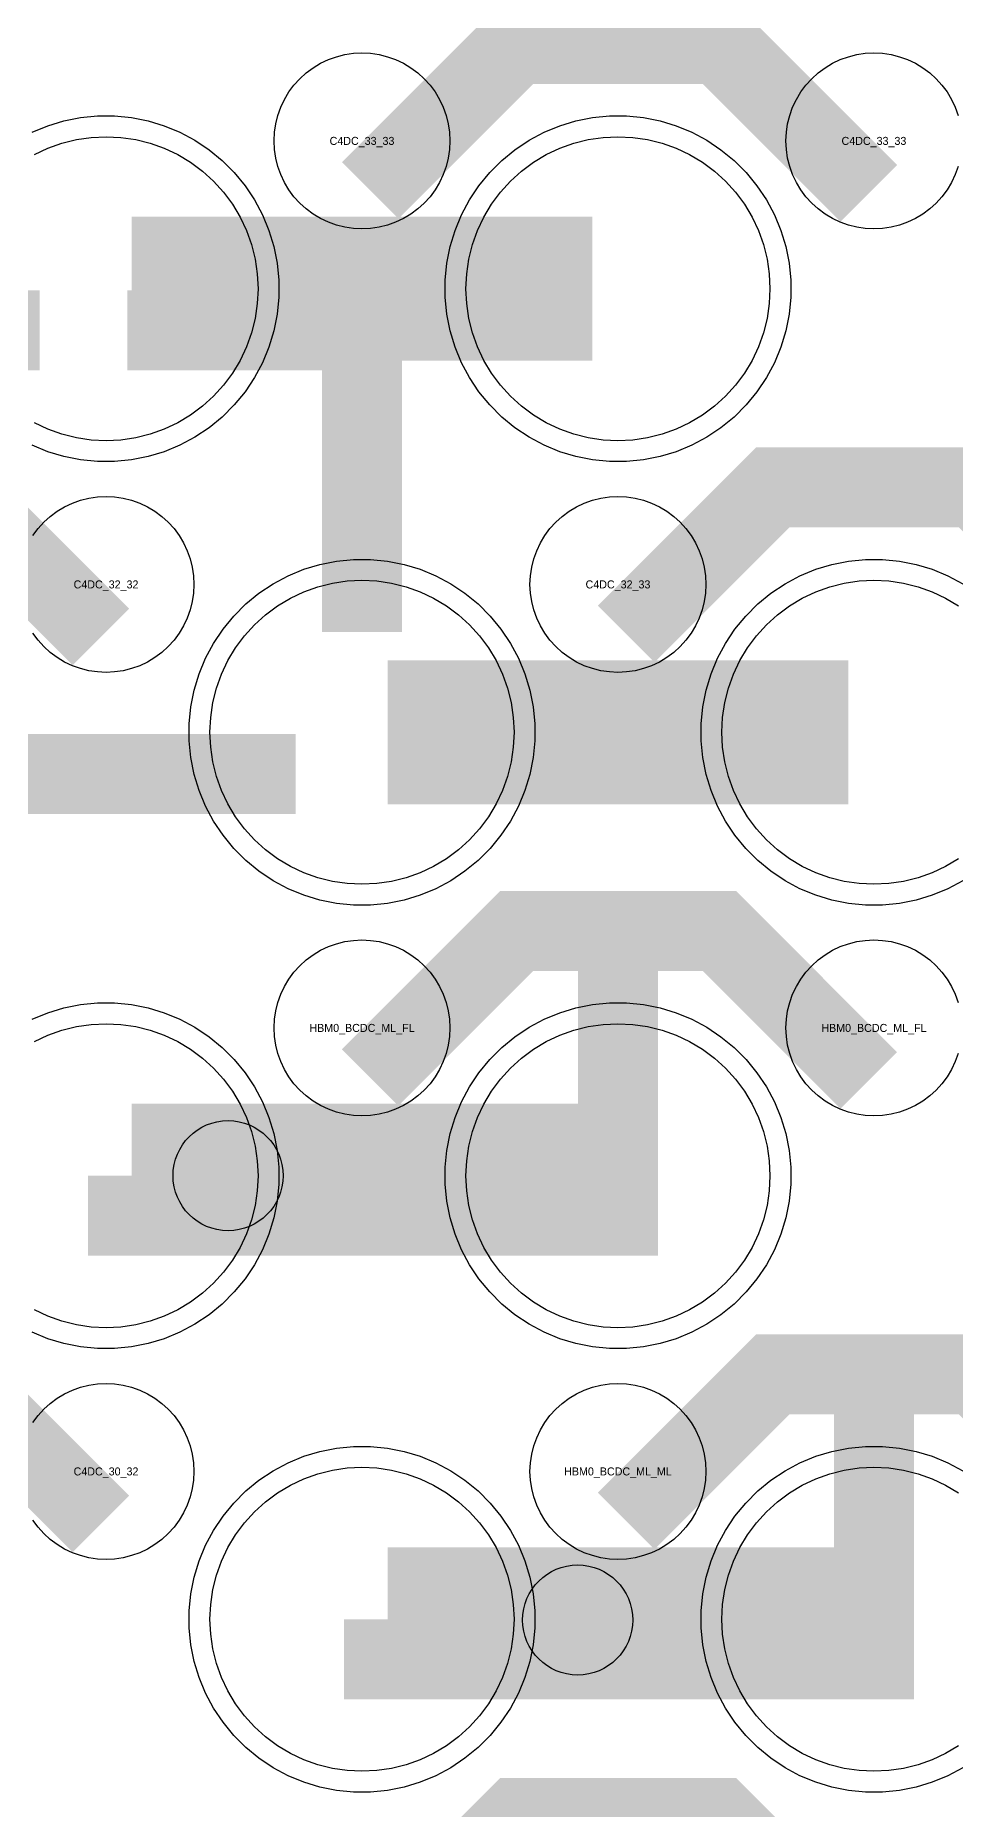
# Model space of a CAD drawing. Extents: x -11880 to 11880, y -14992 to 14992.
# Drawn here: x -1542 to -1254, y -10742 to -10188 of the extents above; entities that cross this region are included whole.
import ezdxf
from ezdxf.enums import TextEntityAlignment as Align

# ---------------------------------------------------------------- set-up
doc = ezdxf.new("R2010")
doc.units = 0
doc.header["$MEASUREMENT"] = 0
for name, color, linetype in [('GDS_775_DT_237', 138, 'CONTINUOUS'), ('RDL1_FS', 34, 'CONTINUOUS'), ('RDL_BS', 160, 'CONTINUOUS')]:
    doc.layers.add(name, color=color, linetype=linetype)

msp = doc.modelspace()

# ---------------------------------------------------------------- linework, layer by layer
at = {"layer": 'RDL1_FS'}
for points in [[(-1542.395, -10225.05), (-1538.181, -10223.058), (-1533.791, -10221.486), (-1529.268, -10220.354), (-1524.657, -10219.67), (-1520, -10219.441), (-1515.343, -10219.67), (-1510.732, -10220.354), (-1506.209, -10221.486), (-1501.819, -10223.058), (-1497.605, -10225.05), (-1493.605, -10227.448), (-1489.86, -10230.226), (-1486.406, -10233.356), (-1483.276, -10236.81), (-1480.498, -10240.555), (-1478.1, -10244.555), (-1476.108, -10248.769), (-1474.536, -10253.159), (-1473.404, -10257.682), (-1472.72, -10262.293), (-1472.491, -10266.95), (-1472.72, -10271.607), (-1473.404, -10276.218), (-1474.536, -10280.741), (-1476.108, -10285.131), (-1478.1, -10289.345), (-1480.498, -10293.345), (-1483.276, -10297.09), (-1486.406, -10300.544), (-1489.86, -10303.674), (-1493.605, -10306.452), (-1497.605, -10308.85), (-1501.819, -10310.842), (-1506.209, -10312.414), (-1510.732, -10313.546), (-1515.343, -10314.23), (-1520, -10314.459), (-1524.657, -10314.23), (-1529.268, -10313.546), (-1533.791, -10312.414), (-1538.181, -10310.842), (-1542.395, -10308.85)], [(-1253.605, -10445.017), (-1257.605, -10447.415), (-1261.819, -10449.407), (-1266.209, -10450.979), (-1270.732, -10452.111), (-1275.343, -10452.795), (-1280, -10453.024), (-1284.657, -10452.795), (-1289.268, -10452.111), (-1293.791, -10450.979), (-1298.181, -10449.407), (-1302.395, -10447.415), (-1306.395, -10445.017), (-1310.14, -10442.239), (-1313.594, -10439.109), (-1316.724, -10435.655), (-1319.502, -10431.91), (-1321.9, -10427.91), (-1323.892, -10423.696), (-1325.464, -10419.306), (-1326.596, -10414.783), (-1327.28, -10410.172), (-1327.509, -10405.515), (-1327.28, -10400.858), (-1326.596, -10396.247), (-1325.464, -10391.724), (-1323.892, -10387.334), (-1321.9, -10383.12), (-1319.502, -10379.12), (-1316.724, -10375.375), (-1313.594, -10371.921), (-1310.14, -10368.791), (-1306.395, -10366.013), (-1302.395, -10363.615), (-1298.181, -10361.623), (-1293.791, -10360.051), (-1289.268, -10358.919), (-1284.657, -10358.235), (-1280, -10358.006), (-1275.343, -10358.235), (-1270.732, -10358.919), (-1266.209, -10360.051), (-1261.819, -10361.623), (-1257.605, -10363.615), (-1253.605, -10366.013)], [(-1542.395, -10502.18), (-1538.181, -10500.188), (-1533.791, -10498.616), (-1529.268, -10497.484), (-1524.657, -10496.8), (-1520, -10496.571), (-1515.343, -10496.8), (-1510.732, -10497.484), (-1506.209, -10498.616), (-1501.819, -10500.188), (-1497.605, -10502.18), (-1493.605, -10504.578), (-1489.86, -10507.356), (-1486.406, -10510.486), (-1483.276, -10513.94), (-1480.498, -10517.685), (-1478.1, -10521.685), (-1476.108, -10525.899), (-1474.536, -10530.289), (-1473.404, -10534.812), (-1472.72, -10539.423), (-1472.491, -10544.08), (-1472.72, -10548.737), (-1473.404, -10553.348), (-1474.536, -10557.871), (-1476.108, -10562.261), (-1478.1, -10566.475), (-1480.498, -10570.475), (-1483.276, -10574.22), (-1486.406, -10577.674), (-1489.86, -10580.804), (-1493.605, -10583.582), (-1497.605, -10585.98), (-1501.819, -10587.972), (-1506.209, -10589.544), (-1510.732, -10590.676), (-1515.343, -10591.36), (-1520, -10591.589), (-1524.657, -10591.36), (-1529.268, -10590.676), (-1533.791, -10589.544), (-1538.181, -10587.972), (-1542.395, -10585.98)], [(-1253.605, -10722.142), (-1257.605, -10724.54), (-1261.819, -10726.532), (-1266.209, -10728.104), (-1270.732, -10729.236), (-1275.343, -10729.92), (-1280, -10730.149), (-1284.657, -10729.92), (-1289.268, -10729.236), (-1293.791, -10728.104), (-1298.181, -10726.532), (-1302.395, -10724.54), (-1306.395, -10722.142), (-1310.14, -10719.364), (-1313.594, -10716.234), (-1316.724, -10712.78), (-1319.502, -10709.035), (-1321.9, -10705.035), (-1323.892, -10700.821), (-1325.464, -10696.431), (-1326.596, -10691.908), (-1327.28, -10687.297), (-1327.509, -10682.64), (-1327.28, -10677.983), (-1326.596, -10673.372), (-1325.464, -10668.849), (-1323.892, -10664.459), (-1321.9, -10660.245), (-1319.502, -10656.245), (-1316.724, -10652.5), (-1313.594, -10649.046), (-1310.14, -10645.916), (-1306.395, -10643.138), (-1302.395, -10640.74), (-1298.181, -10638.748), (-1293.791, -10637.176), (-1289.268, -10636.044), (-1284.657, -10635.36), (-1280, -10635.131), (-1275.343, -10635.36), (-1270.732, -10636.044), (-1266.209, -10637.176), (-1261.819, -10638.748), (-1257.605, -10640.74), (-1253.605, -10643.138)]]:
    msp.add_lwpolyline(points, dxfattribs=at)
for points in [[(-1360, -10314.459), (-1364.657, -10314.23), (-1369.268, -10313.546), (-1373.791, -10312.414), (-1378.181, -10310.842), (-1382.395, -10308.85), (-1386.395, -10306.452), (-1390.14, -10303.674), (-1393.594, -10300.544), (-1396.724, -10297.09), (-1399.502, -10293.345), (-1401.9, -10289.345), (-1403.892, -10285.131), (-1405.464, -10280.741), (-1406.596, -10276.218), (-1407.28, -10271.607), (-1407.509, -10266.95), (-1407.28, -10262.293), (-1406.596, -10257.682), (-1405.464, -10253.159), (-1403.892, -10248.769), (-1401.9, -10244.555), (-1399.502, -10240.555), (-1396.724, -10236.81), (-1393.594, -10233.356), (-1390.14, -10230.226), (-1386.395, -10227.448), (-1382.395, -10225.05), (-1378.181, -10223.058), (-1373.791, -10221.486), (-1369.268, -10220.354), (-1364.657, -10219.67), (-1360, -10219.441), (-1355.343, -10219.67), (-1350.732, -10220.354), (-1346.209, -10221.486), (-1341.819, -10223.058), (-1337.605, -10225.05), (-1333.605, -10227.448), (-1329.86, -10230.226), (-1326.406, -10233.356), (-1323.276, -10236.81), (-1320.498, -10240.555), (-1318.1, -10244.555), (-1316.108, -10248.769), (-1314.536, -10253.159), (-1313.404, -10257.682), (-1312.72, -10262.293), (-1312.491, -10266.95), (-1312.72, -10271.607), (-1313.404, -10276.218), (-1314.536, -10280.741), (-1316.108, -10285.131), (-1318.1, -10289.345), (-1320.498, -10293.345), (-1323.276, -10297.09), (-1326.406, -10300.544), (-1329.86, -10303.674), (-1333.605, -10306.452), (-1337.605, -10308.85), (-1341.819, -10310.842), (-1346.209, -10312.414), (-1350.732, -10313.546), (-1355.343, -10314.23)], [(-1440, -10453.024), (-1444.657, -10452.795), (-1449.268, -10452.111), (-1453.791, -10450.979), (-1458.181, -10449.407), (-1462.395, -10447.415), (-1466.395, -10445.017), (-1470.14, -10442.239), (-1473.594, -10439.109), (-1476.724, -10435.655), (-1479.502, -10431.91), (-1481.9, -10427.91), (-1483.892, -10423.696), (-1485.464, -10419.306), (-1486.596, -10414.783), (-1487.28, -10410.172), (-1487.509, -10405.515), (-1487.28, -10400.858), (-1486.596, -10396.247), (-1485.464, -10391.724), (-1483.892, -10387.334), (-1481.9, -10383.12), (-1479.502, -10379.12), (-1476.724, -10375.375), (-1473.594, -10371.921), (-1470.14, -10368.791), (-1466.395, -10366.013), (-1462.395, -10363.615), (-1458.181, -10361.623), (-1453.791, -10360.051), (-1449.268, -10358.919), (-1444.657, -10358.235), (-1440, -10358.006), (-1435.343, -10358.235), (-1430.732, -10358.919), (-1426.209, -10360.051), (-1421.819, -10361.623), (-1417.605, -10363.615), (-1413.605, -10366.013), (-1409.86, -10368.791), (-1406.406, -10371.921), (-1403.276, -10375.375), (-1400.498, -10379.12), (-1398.1, -10383.12), (-1396.108, -10387.334), (-1394.536, -10391.724), (-1393.404, -10396.247), (-1392.72, -10400.858), (-1392.491, -10405.515), (-1392.72, -10410.172), (-1393.404, -10414.783), (-1394.536, -10419.306), (-1396.108, -10423.696), (-1398.1, -10427.91), (-1400.498, -10431.91), (-1403.276, -10435.655), (-1406.406, -10439.109), (-1409.86, -10442.239), (-1413.605, -10445.017), (-1417.605, -10447.415), (-1421.819, -10449.407), (-1426.209, -10450.979), (-1430.732, -10452.111), (-1435.343, -10452.795)], [(-1360, -10591.589), (-1364.657, -10591.36), (-1369.268, -10590.676), (-1373.791, -10589.544), (-1378.181, -10587.972), (-1382.395, -10585.98), (-1386.395, -10583.582), (-1390.14, -10580.804), (-1393.594, -10577.674), (-1396.724, -10574.22), (-1399.502, -10570.475), (-1401.9, -10566.475), (-1403.892, -10562.261), (-1405.464, -10557.871), (-1406.596, -10553.348), (-1407.28, -10548.737), (-1407.509, -10544.08), (-1407.28, -10539.423), (-1406.596, -10534.812), (-1405.464, -10530.289), (-1403.892, -10525.899), (-1401.9, -10521.685), (-1399.502, -10517.685), (-1396.724, -10513.94), (-1393.594, -10510.486), (-1390.14, -10507.356), (-1386.395, -10504.578), (-1382.395, -10502.18), (-1378.181, -10500.188), (-1373.791, -10498.616), (-1369.268, -10497.484), (-1364.657, -10496.8), (-1360, -10496.571), (-1355.343, -10496.8), (-1350.732, -10497.484), (-1346.209, -10498.616), (-1341.819, -10500.188), (-1337.605, -10502.18), (-1333.605, -10504.578), (-1329.86, -10507.356), (-1326.406, -10510.486), (-1323.276, -10513.94), (-1320.498, -10517.685), (-1318.1, -10521.685), (-1316.108, -10525.899), (-1314.536, -10530.289), (-1313.404, -10534.812), (-1312.72, -10539.423), (-1312.491, -10544.08), (-1312.72, -10548.737), (-1313.404, -10553.348), (-1314.536, -10557.871), (-1316.108, -10562.261), (-1318.1, -10566.475), (-1320.498, -10570.475), (-1323.276, -10574.22), (-1326.406, -10577.674), (-1329.86, -10580.804), (-1333.605, -10583.582), (-1337.605, -10585.98), (-1341.819, -10587.972), (-1346.209, -10589.544), (-1350.732, -10590.676), (-1355.343, -10591.36)], [(-1440, -10730.149), (-1444.657, -10729.92), (-1449.268, -10729.236), (-1453.791, -10728.104), (-1458.181, -10726.532), (-1462.395, -10724.54), (-1466.395, -10722.142), (-1470.14, -10719.364), (-1473.594, -10716.234), (-1476.724, -10712.78), (-1479.502, -10709.035), (-1481.9, -10705.035), (-1483.892, -10700.821), (-1485.464, -10696.431), (-1486.596, -10691.908), (-1487.28, -10687.297), (-1487.509, -10682.64), (-1487.28, -10677.983), (-1486.596, -10673.372), (-1485.464, -10668.849), (-1483.892, -10664.459), (-1481.9, -10660.245), (-1479.502, -10656.245), (-1476.724, -10652.5), (-1473.594, -10649.046), (-1470.14, -10645.916), (-1466.395, -10643.138), (-1462.395, -10640.74), (-1458.181, -10638.748), (-1453.791, -10637.176), (-1449.268, -10636.044), (-1444.657, -10635.36), (-1440, -10635.131), (-1435.343, -10635.36), (-1430.732, -10636.044), (-1426.209, -10637.176), (-1421.819, -10638.748), (-1417.605, -10640.74), (-1413.605, -10643.138), (-1409.86, -10645.916), (-1406.406, -10649.046), (-1403.276, -10652.5), (-1400.498, -10656.245), (-1398.1, -10660.245), (-1396.108, -10664.459), (-1394.536, -10668.849), (-1393.404, -10673.372), (-1392.72, -10677.983), (-1392.491, -10682.64), (-1392.72, -10687.297), (-1393.404, -10691.908), (-1394.536, -10696.431), (-1396.108, -10700.821), (-1398.1, -10705.035), (-1400.498, -10709.035), (-1403.276, -10712.78), (-1406.406, -10716.234), (-1409.86, -10719.364), (-1413.605, -10722.142), (-1417.605, -10724.54), (-1421.819, -10726.532), (-1426.209, -10728.104), (-1430.732, -10729.236), (-1435.343, -10729.92)]]:
    msp.add_lwpolyline(points, close=True, dxfattribs=at)
for points in [[(-1511.998, -10266.95, 45, 45, 0), (-1439.998, -10266.95, 45, 45, 0)], [(-1439.998, -10266.95, 45, 45, 0), (-1367.998, -10266.95, 45, 45, 0)], [(-1431.998, -10405.515, 45, 45, 0), (-1359.998, -10405.515, 45, 45, 0)], [(-1359.998, -10405.515, 45, 45, 0), (-1287.998, -10405.515, 45, 45, 0)], [(-1511.998, -10544.08, 45, 45, 0), (-1439.998, -10544.08, 45, 45, 0)], [(-1439.998, -10544.08, 45, 45, 0), (-1367.998, -10544.08, 45, 45, 0)], [(-1431.998, -10682.64, 45, 45, 0), (-1359.998, -10682.64, 45, 45, 0)], [(-1359.998, -10682.64, 45, 45, 0), (-1287.998, -10682.64, 45, 45, 0)]]:
    msp.add_lwpolyline(points, format="xyseb", dxfattribs=at)
for centre in [(-1481.853, -10544.051), (-1372.59, -10682.871)]:
    msp.add_circle(centre, 17.2, dxfattribs=at)
at = {"layer": 'RDL_BS'}
for points in [[(-1437.438, -10236.264, 25, 25, 0), (-1391.623, -10190.449, 25, 25, 0), (-1358.07, -10190.449, 25, 25, 0)], [(-1281.599, -10237.163, 25, 25, 0), (-1328.313, -10190.449, 25, 25, 0), (-1358.071, -10190.449, 25, 25, 0)], [(-1440, -10374.24, 25, 25, 0), (-1440, -10267.463, 25, 25, 0)], [(-1649.984, -10279.963, 25, 25, 0), (-1540.719, -10279.963, 25, 25, 0)], [(-1427.5, -10279.963, 25, 25, 0), (-1513.333, -10279.963, 25, 25, 0)], [(-1467.056, -10279.963, 25, 25, 0), (-1508.26, -10279.963, 25, 25, 0)], [(-1440, -10297.932, 25, 25, 0), (-1440, -10343.552, 25, 25, 0)], [(-1521.599, -10375.728, 25, 25, 0), (-1568.313, -10329.014, 25, 25, 0), (-1598.071, -10329.014, 25, 25, 0)], [(-1357.438, -10374.829, 25, 25, 0), (-1311.623, -10329.014, 25, 25, 0), (-1278.07, -10329.014, 25, 25, 0)], [(-1201.599, -10375.728, 25, 25, 0), (-1248.313, -10329.014, 25, 25, 0), (-1278.071, -10329.014, 25, 25, 0)], [(-1569.984, -10418.528, 25, 25, 0), (-1460.719, -10418.528, 25, 25, 0)], [(-1360, -10569.08, 25, 25, 0), (-1360, -10455.079, 25, 25, 0)], [(-1437.438, -10513.394, 25, 25, 0), (-1391.623, -10467.579, 25, 25, 0), (-1358.07, -10467.579, 25, 25, 0)], [(-1281.599, -10514.293, 25, 25, 0), (-1328.313, -10467.579, 25, 25, 0), (-1358.071, -10467.579, 25, 25, 0)], [(-1525.603, -10556.58, 25, 25, 0), (-1347.5, -10556.58, 25, 25, 0)], [(-1280, -10707.64, 25, 25, 0), (-1280, -10593.639, 25, 25, 0)], [(-1521.599, -10652.853, 25, 25, 0), (-1568.313, -10606.139, 25, 25, 0), (-1598.071, -10606.139, 25, 25, 0)], [(-1357.438, -10651.954, 25, 25, 0), (-1311.623, -10606.139, 25, 25, 0), (-1278.07, -10606.139, 25, 25, 0)], [(-1201.599, -10652.853, 25, 25, 0), (-1248.313, -10606.139, 25, 25, 0), (-1278.071, -10606.139, 25, 25, 0)], [(-1445.603, -10695.14, 25, 25, 0), (-1267.5, -10695.14, 25, 25, 0)], [(-1437.438, -10790.519, 25, 25, 0), (-1391.623, -10744.704, 25, 25, 0), (-1358.07, -10744.704, 25, 25, 0)], [(-1281.599, -10791.418, 25, 25, 0), (-1328.313, -10744.704, 25, 25, 0), (-1358.071, -10744.704, 25, 25, 0)]]:
    msp.add_lwpolyline(points, format="xyseb", dxfattribs=at)
for points in [[(-1440, -10248.256), (-1442.693, -10248.124), (-1445.365, -10247.728), (-1447.984, -10247.071), (-1450.519, -10246.164), (-1452.956, -10245.012), (-1455.28, -10243.619), (-1457.443, -10242.016), (-1459.442, -10240.204), (-1461.254, -10238.205), (-1462.857, -10236.042), (-1464.25, -10233.718), (-1465.402, -10231.281), (-1466.309, -10228.746), (-1466.966, -10226.127), (-1467.362, -10223.455), (-1467.494, -10220.762), (-1467.362, -10218.069), (-1466.966, -10215.397), (-1466.309, -10212.778), (-1465.402, -10210.243), (-1464.25, -10207.806), (-1462.857, -10205.482), (-1461.254, -10203.319), (-1459.442, -10201.32), (-1457.443, -10199.508), (-1455.28, -10197.905), (-1452.956, -10196.512), (-1450.519, -10195.36), (-1447.984, -10194.453), (-1445.365, -10193.796), (-1442.693, -10193.4), (-1440, -10193.268), (-1437.307, -10193.4), (-1434.635, -10193.796), (-1432.016, -10194.453), (-1429.481, -10195.36), (-1427.044, -10196.512), (-1424.72, -10197.905), (-1422.557, -10199.508), (-1420.558, -10201.32), (-1418.746, -10203.319), (-1417.143, -10205.482), (-1415.75, -10207.806), (-1414.598, -10210.243), (-1413.691, -10212.778), (-1413.034, -10215.397), (-1412.638, -10218.069), (-1412.506, -10220.762), (-1412.638, -10223.455), (-1413.034, -10226.127), (-1413.691, -10228.746), (-1414.598, -10231.281), (-1415.75, -10233.718), (-1417.143, -10236.042), (-1418.746, -10238.205), (-1420.558, -10240.204), (-1422.557, -10242.016), (-1424.72, -10243.619), (-1427.044, -10245.012), (-1429.481, -10246.164), (-1432.016, -10247.071), (-1434.635, -10247.728), (-1437.307, -10248.124)], [(-1362.644, -10320.95), (-1367.938, -10320.433), (-1373.165, -10319.387), (-1378.205, -10317.856), (-1383.115, -10315.825), (-1387.777, -10313.333), (-1392.191, -10310.386), (-1396.292, -10307.024), (-1400.074, -10303.242), (-1403.436, -10299.141), (-1406.383, -10294.727), (-1408.875, -10290.065), (-1410.906, -10285.155), (-1412.437, -10280.115), (-1413.483, -10274.888), (-1414, -10269.594), (-1414, -10264.306), (-1413.483, -10259.012), (-1412.437, -10253.785), (-1410.906, -10248.745), (-1408.875, -10243.835), (-1406.383, -10239.173), (-1403.436, -10234.759), (-1400.074, -10230.658), (-1396.292, -10226.876), (-1392.191, -10223.514), (-1387.777, -10220.567), (-1383.115, -10218.075), (-1378.205, -10216.044), (-1373.165, -10214.513), (-1367.938, -10213.467), (-1362.644, -10212.95), (-1357.356, -10212.95), (-1352.062, -10213.467), (-1346.835, -10214.513), (-1341.795, -10216.044), (-1336.885, -10218.075), (-1332.223, -10220.567), (-1327.809, -10223.514), (-1323.708, -10226.876), (-1319.926, -10230.658), (-1316.564, -10234.759), (-1313.617, -10239.173), (-1311.125, -10243.835), (-1309.094, -10248.745), (-1307.563, -10253.785), (-1306.517, -10259.012), (-1306, -10264.306), (-1306, -10269.594), (-1306.517, -10274.888), (-1307.563, -10280.115), (-1309.094, -10285.155), (-1311.125, -10290.065), (-1313.617, -10294.727), (-1316.564, -10299.141), (-1319.926, -10303.242), (-1323.708, -10307.024), (-1327.809, -10310.386), (-1332.223, -10313.333), (-1336.885, -10315.825), (-1341.795, -10317.856), (-1346.835, -10319.387), (-1352.062, -10320.433), (-1357.356, -10320.95)], [(-1360, -10386.821), (-1362.693, -10386.689), (-1365.365, -10386.293), (-1367.984, -10385.636), (-1370.519, -10384.729), (-1372.956, -10383.577), (-1375.28, -10382.184), (-1377.443, -10380.581), (-1379.442, -10378.769), (-1381.254, -10376.77), (-1382.857, -10374.607), (-1384.25, -10372.283), (-1385.402, -10369.846), (-1386.309, -10367.311), (-1386.966, -10364.692), (-1387.362, -10362.02), (-1387.494, -10359.327), (-1387.362, -10356.634), (-1386.966, -10353.962), (-1386.309, -10351.343), (-1385.402, -10348.808), (-1384.25, -10346.371), (-1382.857, -10344.047), (-1381.254, -10341.884), (-1379.442, -10339.885), (-1377.443, -10338.073), (-1375.28, -10336.47), (-1372.956, -10335.077), (-1370.519, -10333.925), (-1367.984, -10333.018), (-1365.365, -10332.361), (-1362.693, -10331.965), (-1360, -10331.833), (-1357.307, -10331.965), (-1354.635, -10332.361), (-1352.016, -10333.018), (-1349.481, -10333.925), (-1347.044, -10335.077), (-1344.72, -10336.47), (-1342.557, -10338.073), (-1340.558, -10339.885), (-1338.746, -10341.884), (-1337.143, -10344.047), (-1335.75, -10346.371), (-1334.598, -10348.808), (-1333.691, -10351.343), (-1333.034, -10353.962), (-1332.638, -10356.634), (-1332.506, -10359.327), (-1332.638, -10362.02), (-1333.034, -10364.692), (-1333.691, -10367.311), (-1334.598, -10369.846), (-1335.75, -10372.283), (-1337.143, -10374.607), (-1338.746, -10376.77), (-1340.558, -10378.769), (-1342.557, -10380.581), (-1344.72, -10382.184), (-1347.044, -10383.577), (-1349.481, -10384.729), (-1352.016, -10385.636), (-1354.635, -10386.293), (-1357.307, -10386.689)], [(-1442.644, -10459.515), (-1447.938, -10458.998), (-1453.165, -10457.952), (-1458.205, -10456.421), (-1463.115, -10454.39), (-1467.777, -10451.898), (-1472.191, -10448.951), (-1476.292, -10445.589), (-1480.074, -10441.807), (-1483.436, -10437.706), (-1486.383, -10433.292), (-1488.875, -10428.63), (-1490.906, -10423.72), (-1492.437, -10418.68), (-1493.483, -10413.453), (-1494, -10408.159), (-1494, -10402.871), (-1493.483, -10397.577), (-1492.437, -10392.35), (-1490.906, -10387.31), (-1488.875, -10382.4), (-1486.383, -10377.738), (-1483.436, -10373.324), (-1480.074, -10369.223), (-1476.292, -10365.441), (-1472.191, -10362.079), (-1467.777, -10359.132), (-1463.115, -10356.64), (-1458.205, -10354.609), (-1453.165, -10353.078), (-1447.938, -10352.032), (-1442.644, -10351.515), (-1437.356, -10351.515), (-1432.062, -10352.032), (-1426.835, -10353.078), (-1421.795, -10354.609), (-1416.885, -10356.64), (-1412.223, -10359.132), (-1407.809, -10362.079), (-1403.708, -10365.441), (-1399.926, -10369.223), (-1396.564, -10373.324), (-1393.617, -10377.738), (-1391.125, -10382.4), (-1389.094, -10387.31), (-1387.563, -10392.35), (-1386.517, -10397.577), (-1386, -10402.871), (-1386, -10408.159), (-1386.517, -10413.453), (-1387.563, -10418.68), (-1389.094, -10423.72), (-1391.125, -10428.63), (-1393.617, -10433.292), (-1396.564, -10437.706), (-1399.926, -10441.807), (-1403.708, -10445.589), (-1407.809, -10448.951), (-1412.223, -10451.898), (-1416.885, -10454.39), (-1421.795, -10456.421), (-1426.835, -10457.952), (-1432.062, -10458.998), (-1437.356, -10459.515)], [(-1440, -10525.386), (-1442.693, -10525.254), (-1445.365, -10524.858), (-1447.984, -10524.201), (-1450.519, -10523.294), (-1452.956, -10522.142), (-1455.28, -10520.749), (-1457.443, -10519.146), (-1459.442, -10517.334), (-1461.254, -10515.335), (-1462.857, -10513.172), (-1464.25, -10510.848), (-1465.402, -10508.411), (-1466.309, -10505.876), (-1466.966, -10503.257), (-1467.362, -10500.585), (-1467.494, -10497.892), (-1467.362, -10495.199), (-1466.966, -10492.527), (-1466.309, -10489.908), (-1465.402, -10487.373), (-1464.25, -10484.936), (-1462.857, -10482.612), (-1461.254, -10480.449), (-1459.442, -10478.45), (-1457.443, -10476.638), (-1455.28, -10475.035), (-1452.956, -10473.642), (-1450.519, -10472.49), (-1447.984, -10471.583), (-1445.365, -10470.926), (-1442.693, -10470.53), (-1440, -10470.398), (-1437.307, -10470.53), (-1434.635, -10470.926), (-1432.016, -10471.583), (-1429.481, -10472.49), (-1427.044, -10473.642), (-1424.72, -10475.035), (-1422.557, -10476.638), (-1420.558, -10478.45), (-1418.746, -10480.449), (-1417.143, -10482.612), (-1415.75, -10484.936), (-1414.598, -10487.373), (-1413.691, -10489.908), (-1413.034, -10492.527), (-1412.638, -10495.199), (-1412.506, -10497.892), (-1412.638, -10500.585), (-1413.034, -10503.257), (-1413.691, -10505.876), (-1414.598, -10508.411), (-1415.75, -10510.848), (-1417.143, -10513.172), (-1418.746, -10515.335), (-1420.558, -10517.334), (-1422.557, -10519.146), (-1424.72, -10520.749), (-1427.044, -10522.142), (-1429.481, -10523.294), (-1432.016, -10524.201), (-1434.635, -10524.858), (-1437.307, -10525.254)], [(-1362.644, -10598.08), (-1367.938, -10597.563), (-1373.165, -10596.517), (-1378.205, -10594.986), (-1383.115, -10592.955), (-1387.777, -10590.463), (-1392.191, -10587.516), (-1396.292, -10584.154), (-1400.074, -10580.372), (-1403.436, -10576.271), (-1406.383, -10571.857), (-1408.875, -10567.195), (-1410.906, -10562.285), (-1412.437, -10557.245), (-1413.483, -10552.018), (-1414, -10546.724), (-1414, -10541.436), (-1413.483, -10536.142), (-1412.437, -10530.915), (-1410.906, -10525.875), (-1408.875, -10520.965), (-1406.383, -10516.303), (-1403.436, -10511.889), (-1400.074, -10507.788), (-1396.292, -10504.006), (-1392.191, -10500.644), (-1387.777, -10497.697), (-1383.115, -10495.205), (-1378.205, -10493.174), (-1373.165, -10491.643), (-1367.938, -10490.597), (-1362.644, -10490.08), (-1357.356, -10490.08), (-1352.062, -10490.597), (-1346.835, -10491.643), (-1341.795, -10493.174), (-1336.885, -10495.205), (-1332.223, -10497.697), (-1327.809, -10500.644), (-1323.708, -10504.006), (-1319.926, -10507.788), (-1316.564, -10511.889), (-1313.617, -10516.303), (-1311.125, -10520.965), (-1309.094, -10525.875), (-1307.563, -10530.915), (-1306.517, -10536.142), (-1306, -10541.436), (-1306, -10546.724), (-1306.517, -10552.018), (-1307.563, -10557.245), (-1309.094, -10562.285), (-1311.125, -10567.195), (-1313.617, -10571.857), (-1316.564, -10576.271), (-1319.926, -10580.372), (-1323.708, -10584.154), (-1327.809, -10587.516), (-1332.223, -10590.463), (-1336.885, -10592.955), (-1341.795, -10594.986), (-1346.835, -10596.517), (-1352.062, -10597.563), (-1357.356, -10598.08)], [(-1360, -10663.946), (-1362.693, -10663.814), (-1365.365, -10663.418), (-1367.984, -10662.761), (-1370.519, -10661.854), (-1372.956, -10660.702), (-1375.28, -10659.309), (-1377.443, -10657.706), (-1379.442, -10655.894), (-1381.254, -10653.895), (-1382.857, -10651.732), (-1384.25, -10649.408), (-1385.402, -10646.971), (-1386.309, -10644.436), (-1386.966, -10641.817), (-1387.362, -10639.145), (-1387.494, -10636.452), (-1387.362, -10633.759), (-1386.966, -10631.087), (-1386.309, -10628.468), (-1385.402, -10625.933), (-1384.25, -10623.496), (-1382.857, -10621.172), (-1381.254, -10619.009), (-1379.442, -10617.01), (-1377.443, -10615.198), (-1375.28, -10613.595), (-1372.956, -10612.202), (-1370.519, -10611.05), (-1367.984, -10610.143), (-1365.365, -10609.486), (-1362.693, -10609.09), (-1360, -10608.958), (-1357.307, -10609.09), (-1354.635, -10609.486), (-1352.016, -10610.143), (-1349.481, -10611.05), (-1347.044, -10612.202), (-1344.72, -10613.595), (-1342.557, -10615.198), (-1340.558, -10617.01), (-1338.746, -10619.009), (-1337.143, -10621.172), (-1335.75, -10623.496), (-1334.598, -10625.933), (-1333.691, -10628.468), (-1333.034, -10631.087), (-1332.638, -10633.759), (-1332.506, -10636.452), (-1332.638, -10639.145), (-1333.034, -10641.817), (-1333.691, -10644.436), (-1334.598, -10646.971), (-1335.75, -10649.408), (-1337.143, -10651.732), (-1338.746, -10653.895), (-1340.558, -10655.894), (-1342.557, -10657.706), (-1344.72, -10659.309), (-1347.044, -10660.702), (-1349.481, -10661.854), (-1352.016, -10662.761), (-1354.635, -10663.418), (-1357.307, -10663.814)], [(-1442.644, -10736.64), (-1447.938, -10736.123), (-1453.165, -10735.077), (-1458.205, -10733.546), (-1463.115, -10731.515), (-1467.777, -10729.023), (-1472.191, -10726.076), (-1476.292, -10722.714), (-1480.074, -10718.932), (-1483.436, -10714.831), (-1486.383, -10710.417), (-1488.875, -10705.755), (-1490.906, -10700.845), (-1492.437, -10695.805), (-1493.483, -10690.578), (-1494, -10685.284), (-1494, -10679.996), (-1493.483, -10674.702), (-1492.437, -10669.475), (-1490.906, -10664.435), (-1488.875, -10659.525), (-1486.383, -10654.863), (-1483.436, -10650.449), (-1480.074, -10646.348), (-1476.292, -10642.566), (-1472.191, -10639.204), (-1467.777, -10636.257), (-1463.115, -10633.765), (-1458.205, -10631.734), (-1453.165, -10630.203), (-1447.938, -10629.157), (-1442.644, -10628.64), (-1437.356, -10628.64), (-1432.062, -10629.157), (-1426.835, -10630.203), (-1421.795, -10631.734), (-1416.885, -10633.765), (-1412.223, -10636.257), (-1407.809, -10639.204), (-1403.708, -10642.566), (-1399.926, -10646.348), (-1396.564, -10650.449), (-1393.617, -10654.863), (-1391.125, -10659.525), (-1389.094, -10664.435), (-1387.563, -10669.475), (-1386.517, -10674.702), (-1386, -10679.996), (-1386, -10685.284), (-1386.517, -10690.578), (-1387.563, -10695.805), (-1389.094, -10700.845), (-1391.125, -10705.755), (-1393.617, -10710.417), (-1396.564, -10714.831), (-1399.926, -10718.932), (-1403.708, -10722.714), (-1407.809, -10726.076), (-1412.223, -10729.023), (-1416.885, -10731.515), (-1421.795, -10733.546), (-1426.835, -10735.077), (-1432.062, -10736.123), (-1437.356, -10736.64)]]:
    msp.add_lwpolyline(points, close=True, dxfattribs=at)
for points in [[(-1253.691, -10228.746), (-1254.598, -10231.281), (-1255.75, -10233.718), (-1257.143, -10236.042), (-1258.746, -10238.205), (-1260.558, -10240.204), (-1262.557, -10242.016), (-1264.72, -10243.619), (-1267.044, -10245.012), (-1269.481, -10246.164), (-1272.016, -10247.071), (-1274.635, -10247.728), (-1277.307, -10248.124), (-1280, -10248.256), (-1282.693, -10248.124), (-1285.365, -10247.728), (-1287.984, -10247.071), (-1290.519, -10246.164), (-1292.956, -10245.012), (-1295.28, -10243.619), (-1297.443, -10242.016), (-1299.442, -10240.204), (-1301.254, -10238.205), (-1302.857, -10236.042), (-1304.25, -10233.718), (-1305.402, -10231.281), (-1306.309, -10228.746), (-1306.966, -10226.127), (-1307.362, -10223.455), (-1307.494, -10220.762), (-1307.362, -10218.069), (-1306.966, -10215.397), (-1306.309, -10212.778), (-1305.402, -10210.243), (-1304.25, -10207.806), (-1302.857, -10205.482), (-1301.254, -10203.319), (-1299.442, -10201.32), (-1297.443, -10199.508), (-1295.28, -10197.905), (-1292.956, -10196.512), (-1290.519, -10195.36), (-1287.984, -10194.453), (-1285.365, -10193.796), (-1282.693, -10193.4), (-1280, -10193.268), (-1277.307, -10193.4), (-1274.635, -10193.796), (-1272.016, -10194.453), (-1269.481, -10195.36), (-1267.044, -10196.512), (-1264.72, -10197.905), (-1262.557, -10199.508), (-1260.558, -10201.32), (-1258.746, -10203.319), (-1257.143, -10205.482), (-1255.75, -10207.806), (-1254.598, -10210.243), (-1253.691, -10212.778)], [(-1543.115, -10218.075), (-1538.205, -10216.044), (-1533.165, -10214.513), (-1527.938, -10213.467), (-1522.644, -10212.95), (-1517.356, -10212.95), (-1512.062, -10213.467), (-1506.835, -10214.513), (-1501.795, -10216.044), (-1496.885, -10218.075), (-1492.223, -10220.567), (-1487.809, -10223.514), (-1483.708, -10226.876), (-1479.926, -10230.658), (-1476.564, -10234.759), (-1473.617, -10239.173), (-1471.125, -10243.835), (-1469.094, -10248.745), (-1467.563, -10253.785), (-1466.517, -10259.012), (-1466, -10264.306), (-1466, -10269.594), (-1466.517, -10274.888), (-1467.563, -10280.115), (-1469.094, -10285.155), (-1471.125, -10290.065), (-1473.617, -10294.727), (-1476.564, -10299.141), (-1479.926, -10303.242), (-1483.708, -10307.024), (-1487.809, -10310.386), (-1492.223, -10313.333), (-1496.885, -10315.825), (-1501.795, -10317.856), (-1506.835, -10319.387), (-1512.062, -10320.433), (-1517.356, -10320.95), (-1522.644, -10320.95), (-1527.938, -10320.433), (-1533.165, -10319.387), (-1538.205, -10317.856), (-1543.115, -10315.825)], [(-1542.857, -10344.047), (-1541.254, -10341.884), (-1539.442, -10339.885), (-1537.443, -10338.073), (-1535.28, -10336.47), (-1532.956, -10335.077), (-1530.519, -10333.925), (-1527.984, -10333.018), (-1525.365, -10332.361), (-1522.693, -10331.965), (-1520, -10331.833), (-1517.307, -10331.965), (-1514.635, -10332.361), (-1512.016, -10333.018), (-1509.481, -10333.925), (-1507.044, -10335.077), (-1504.72, -10336.47), (-1502.557, -10338.073), (-1500.558, -10339.885), (-1498.746, -10341.884), (-1497.143, -10344.047), (-1495.75, -10346.371), (-1494.598, -10348.808), (-1493.691, -10351.343), (-1493.034, -10353.962), (-1492.638, -10356.634), (-1492.506, -10359.327), (-1492.638, -10362.02), (-1493.034, -10364.692), (-1493.691, -10367.311), (-1494.598, -10369.846), (-1495.75, -10372.283), (-1497.143, -10374.607), (-1498.746, -10376.77), (-1500.558, -10378.769), (-1502.557, -10380.581), (-1504.72, -10382.184), (-1507.044, -10383.577), (-1509.481, -10384.729), (-1512.016, -10385.636), (-1514.635, -10386.293), (-1517.307, -10386.689), (-1520, -10386.821), (-1522.693, -10386.689), (-1525.365, -10386.293), (-1527.984, -10385.636), (-1530.519, -10384.729), (-1532.956, -10383.577), (-1535.28, -10382.184), (-1537.443, -10380.581), (-1539.442, -10378.769), (-1541.254, -10376.77), (-1542.857, -10374.607)], [(-1252.223, -10451.898), (-1256.885, -10454.39), (-1261.795, -10456.421), (-1266.835, -10457.952), (-1272.062, -10458.998), (-1277.356, -10459.515), (-1282.644, -10459.515), (-1287.938, -10458.998), (-1293.165, -10457.952), (-1298.205, -10456.421), (-1303.115, -10454.39), (-1307.777, -10451.898), (-1312.191, -10448.951), (-1316.292, -10445.589), (-1320.074, -10441.807), (-1323.436, -10437.706), (-1326.383, -10433.292), (-1328.875, -10428.63), (-1330.906, -10423.72), (-1332.437, -10418.68), (-1333.483, -10413.453), (-1334, -10408.159), (-1334, -10402.871), (-1333.483, -10397.577), (-1332.437, -10392.35), (-1330.906, -10387.31), (-1328.875, -10382.4), (-1326.383, -10377.738), (-1323.436, -10373.324), (-1320.074, -10369.223), (-1316.292, -10365.441), (-1312.191, -10362.079), (-1307.777, -10359.132), (-1303.115, -10356.64), (-1298.205, -10354.609), (-1293.165, -10353.078), (-1287.938, -10352.032), (-1282.644, -10351.515), (-1277.356, -10351.515), (-1272.062, -10352.032), (-1266.835, -10353.078), (-1261.795, -10354.609), (-1256.885, -10356.64), (-1252.223, -10359.132)], [(-1253.691, -10505.876), (-1254.598, -10508.411), (-1255.75, -10510.848), (-1257.143, -10513.172), (-1258.746, -10515.335), (-1260.558, -10517.334), (-1262.557, -10519.146), (-1264.72, -10520.749), (-1267.044, -10522.142), (-1269.481, -10523.294), (-1272.016, -10524.201), (-1274.635, -10524.858), (-1277.307, -10525.254), (-1280, -10525.386), (-1282.693, -10525.254), (-1285.365, -10524.858), (-1287.984, -10524.201), (-1290.519, -10523.294), (-1292.956, -10522.142), (-1295.28, -10520.749), (-1297.443, -10519.146), (-1299.442, -10517.334), (-1301.254, -10515.335), (-1302.857, -10513.172), (-1304.25, -10510.848), (-1305.402, -10508.411), (-1306.309, -10505.876), (-1306.966, -10503.257), (-1307.362, -10500.585), (-1307.494, -10497.892), (-1307.362, -10495.199), (-1306.966, -10492.527), (-1306.309, -10489.908), (-1305.402, -10487.373), (-1304.25, -10484.936), (-1302.857, -10482.612), (-1301.254, -10480.449), (-1299.442, -10478.45), (-1297.443, -10476.638), (-1295.28, -10475.035), (-1292.956, -10473.642), (-1290.519, -10472.49), (-1287.984, -10471.583), (-1285.365, -10470.926), (-1282.693, -10470.53), (-1280, -10470.398), (-1277.307, -10470.53), (-1274.635, -10470.926), (-1272.016, -10471.583), (-1269.481, -10472.49), (-1267.044, -10473.642), (-1264.72, -10475.035), (-1262.557, -10476.638), (-1260.558, -10478.45), (-1258.746, -10480.449), (-1257.143, -10482.612), (-1255.75, -10484.936), (-1254.598, -10487.373), (-1253.691, -10489.908)], [(-1543.115, -10495.205), (-1538.205, -10493.174), (-1533.165, -10491.643), (-1527.938, -10490.597), (-1522.644, -10490.08), (-1517.356, -10490.08), (-1512.062, -10490.597), (-1506.835, -10491.643), (-1501.795, -10493.174), (-1496.885, -10495.205), (-1492.223, -10497.697), (-1487.809, -10500.644), (-1483.708, -10504.006), (-1479.926, -10507.788), (-1476.564, -10511.889), (-1473.617, -10516.303), (-1471.125, -10520.965), (-1469.094, -10525.875), (-1467.563, -10530.915), (-1466.517, -10536.142), (-1466, -10541.436), (-1466, -10546.724), (-1466.517, -10552.018), (-1467.563, -10557.245), (-1469.094, -10562.285), (-1471.125, -10567.195), (-1473.617, -10571.857), (-1476.564, -10576.271), (-1479.926, -10580.372), (-1483.708, -10584.154), (-1487.809, -10587.516), (-1492.223, -10590.463), (-1496.885, -10592.955), (-1501.795, -10594.986), (-1506.835, -10596.517), (-1512.062, -10597.563), (-1517.356, -10598.08), (-1522.644, -10598.08), (-1527.938, -10597.563), (-1533.165, -10596.517), (-1538.205, -10594.986), (-1543.115, -10592.955)], [(-1542.857, -10621.172), (-1541.254, -10619.009), (-1539.442, -10617.01), (-1537.443, -10615.198), (-1535.28, -10613.595), (-1532.956, -10612.202), (-1530.519, -10611.05), (-1527.984, -10610.143), (-1525.365, -10609.486), (-1522.693, -10609.09), (-1520, -10608.958), (-1517.307, -10609.09), (-1514.635, -10609.486), (-1512.016, -10610.143), (-1509.481, -10611.05), (-1507.044, -10612.202), (-1504.72, -10613.595), (-1502.557, -10615.198), (-1500.558, -10617.01), (-1498.746, -10619.009), (-1497.143, -10621.172), (-1495.75, -10623.496), (-1494.598, -10625.933), (-1493.691, -10628.468), (-1493.034, -10631.087), (-1492.638, -10633.759), (-1492.506, -10636.452), (-1492.638, -10639.145), (-1493.034, -10641.817), (-1493.691, -10644.436), (-1494.598, -10646.971), (-1495.75, -10649.408), (-1497.143, -10651.732), (-1498.746, -10653.895), (-1500.558, -10655.894), (-1502.557, -10657.706), (-1504.72, -10659.309), (-1507.044, -10660.702), (-1509.481, -10661.854), (-1512.016, -10662.761), (-1514.635, -10663.418), (-1517.307, -10663.814), (-1520, -10663.946), (-1522.693, -10663.814), (-1525.365, -10663.418), (-1527.984, -10662.761), (-1530.519, -10661.854), (-1532.956, -10660.702), (-1535.28, -10659.309), (-1537.443, -10657.706), (-1539.442, -10655.894), (-1541.254, -10653.895), (-1542.857, -10651.732)], [(-1252.223, -10729.023), (-1256.885, -10731.515), (-1261.795, -10733.546), (-1266.835, -10735.077), (-1272.062, -10736.123), (-1277.356, -10736.64), (-1282.644, -10736.64), (-1287.938, -10736.123), (-1293.165, -10735.077), (-1298.205, -10733.546), (-1303.115, -10731.515), (-1307.777, -10729.023), (-1312.191, -10726.076), (-1316.292, -10722.714), (-1320.074, -10718.932), (-1323.436, -10714.831), (-1326.383, -10710.417), (-1328.875, -10705.755), (-1330.906, -10700.845), (-1332.437, -10695.805), (-1333.483, -10690.578), (-1334, -10685.284), (-1334, -10679.996), (-1333.483, -10674.702), (-1332.437, -10669.475), (-1330.906, -10664.435), (-1328.875, -10659.525), (-1326.383, -10654.863), (-1323.436, -10650.449), (-1320.074, -10646.348), (-1316.292, -10642.566), (-1312.191, -10639.204), (-1307.777, -10636.257), (-1303.115, -10633.765), (-1298.205, -10631.734), (-1293.165, -10630.203), (-1287.938, -10629.157), (-1282.644, -10628.64), (-1277.356, -10628.64), (-1272.062, -10629.157), (-1266.835, -10630.203), (-1261.795, -10631.734), (-1256.885, -10633.765), (-1252.223, -10636.257)]]:
    msp.add_lwpolyline(points, dxfattribs=at)

# ---------------------------------------------------------------- texts
at = {"layer": 'GDS_775_DT_237'}
for s, p in [('C4DC_33_33', (-1440, -10220.762)), ('C4DC_33_33', (-1440, -10220.762)), ('C4DC_33_33', (-1280, -10220.762)), ('C4DC_33_33', (-1280, -10220.762)), ('C4DC_32_32', (-1520, -10359.327)), ('C4DC_32_32', (-1520, -10359.327)), ('C4DC_32_33', (-1360, -10359.327)), ('C4DC_32_33', (-1360, -10359.327)), ('HBM0_BCDC_ML_FL', (-1440, -10497.892)), ('HBM0_BCDC_ML_FL', (-1440, -10497.892)), ('HBM0_BCDC_ML_FL', (-1280, -10497.892)), ('HBM0_BCDC_ML_FL', (-1280, -10497.892)), ('C4DC_30_32', (-1520, -10636.452)), ('C4DC_30_32', (-1520, -10636.452)), ('HBM0_BCDC_ML_ML', (-1360, -10636.452)), ('HBM0_BCDC_ML_ML', (-1360, -10636.452))]:
    msp.add_text(s, height=2.5, dxfattribs=at).set_placement(p, align=Align.MIDDLE_CENTER)

doc.saveas('drawing.dxf')
